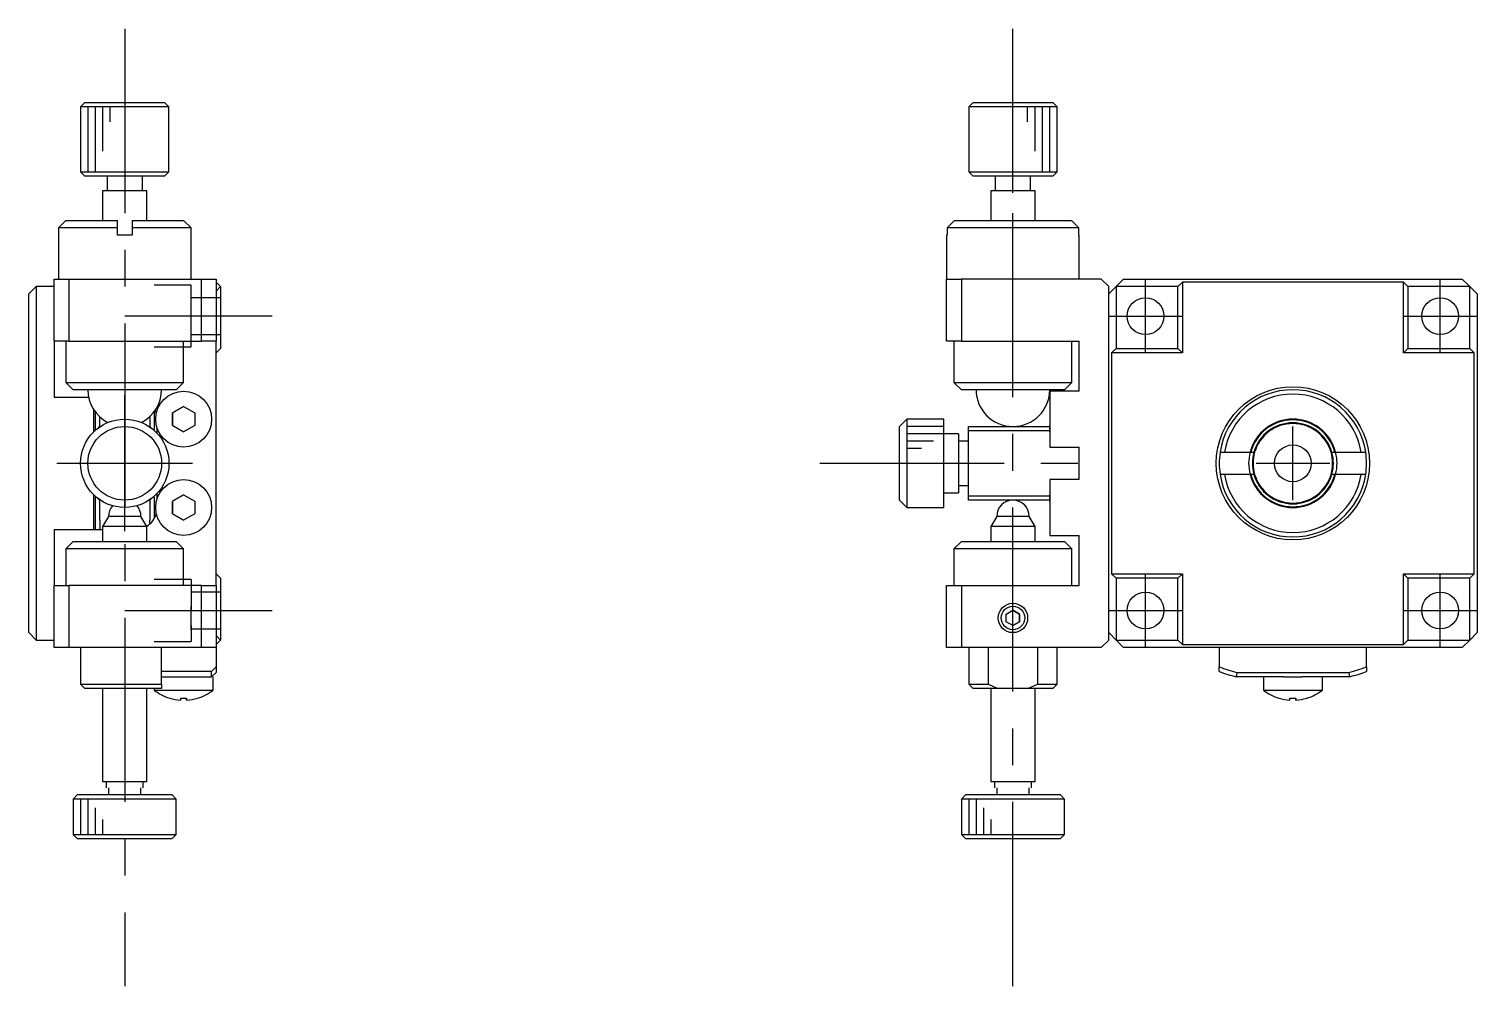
# Model space of a CAD drawing. Extents: x 83 to 389, y -26 to 193.
# Drawn here: x 290.3 to 388.6, y 71 to 136 of the extents above; entities that cross this region are included whole.
import ezdxf

# ---------------------------------------------------------------- set-up
doc = ezdxf.new("R2010")
doc.units = 0
doc.header["$LTSCALE"] = 10
doc.linetypes.add('CENTER', pattern=[2, 1.25, -0.25, 0.25, -0.25])
doc.linetypes.add('DASHED', pattern=[3.5, 2, -1.5])
doc.layers.get('0').update_dxf_attribs({"linetype": 'CONTINUOUS'})
doc.layers.add('CENTER', color=1, linetype='CENTER')

msp = doc.modelspace()

# ---------------------------------------------------------------- linework, layer by layer
at = {"color": 7, "linetype": 'CONTINUOUS'}
for p, q in [((294.083178, 131.026752), (293.783178, 130.726752)), ((299.783178, 130.726752), (293.783178, 130.726752)), ((293.783178, 130.726752), (293.783178, 126.326752)), ((294.083178, 131.026752), (299.483178, 131.026752)), ((299.783178, 130.726752), (299.483178, 131.026752)), ((299.783178, 126.326752), (299.783178, 130.726752)), ((354.366624, 131.026752), (354.066624, 130.726752)), ((360.066624, 130.726752), (354.066624, 130.726752)), ((354.066624, 130.726752), (354.066624, 126.326752)), ((354.366624, 131.026752), (359.766624, 131.026752)), ((360.066624, 130.726752), (359.766624, 131.026752)), ((360.066624, 126.326752), (360.066624, 130.726752)), ((293.783178, 126.326752), (299.783178, 126.326752)), ((293.783178, 126.326752), (294.083178, 126.026752)), ((299.483178, 126.026752), (294.083178, 126.026752)), ((295.583178, 126.026752), (295.583178, 125.026752)), ((297.983178, 125.026752), (297.983178, 126.026752)), ((299.483178, 126.026752), (299.783178, 126.326752)), ((354.066624, 126.326752), (357.066624, 126.326752)), ((354.066624, 126.326752), (354.366624, 126.026752)), ((357.066624, 126.026752), (354.366624, 126.026752)), ((355.866624, 126.026752), (355.866624, 125.026752)), ((357.066624, 126.326752), (360.066624, 126.326752)), ((359.766624, 126.026752), (357.066624, 126.026752)), ((358.266624, 125.026752), (358.266624, 126.026752)), ((359.766624, 126.026752), (360.066624, 126.326752)), ((296.783178, 125.026752), (295.283178, 125.026752)), ((295.283178, 125.026752), (295.283178, 123.026771)), ((298.283178, 125.026752), (296.783178, 125.026752)), ((298.283178, 123.026771), (298.283178, 125.026752)), ((358.566624, 125.026752), (355.566624, 125.026752)), ((355.566624, 125.026752), (355.566624, 123.026752)), ((358.566624, 123.026752), (358.566624, 125.026752)), ((292.783178, 123.026752), (292.283178, 122.526752)), ((292.783178, 123.026752), (296.283178, 123.026752)), ((292.783178, 123.026752), (295.283178, 123.026752)), ((296.283178, 122.526752), (296.283178, 123.026752)), ((297.283178, 123.026752), (297.283178, 122.526752)), ((297.283178, 123.026752), (300.783178, 123.026752)), ((298.283178, 123.026752), (300.783178, 123.026752)), ((301.283178, 122.526752), (300.783178, 123.026752)), ((353.097997, 123.026752), (352.594488, 122.526752)), ((353.097997, 123.026752), (361.035251, 123.026752)), ((361.53876, 122.526752), (361.035251, 123.026752)), ((292.283178, 122.526752), (292.283178, 119.026752)), ((296.283178, 122.526752), (292.283178, 122.526752)), ((296.283178, 122.026752), (296.283178, 122.526752)), ((297.283178, 122.026752), (296.283178, 122.026752)), ((297.283178, 122.526752), (297.283178, 122.026752)), ((301.283178, 122.526752), (297.283178, 122.526752)), ((301.283178, 119.026752), (301.283178, 122.526752)), ((352.594488, 122.026752), (352.566624, 122.026752)), ((352.566624, 122.026752), (352.566624, 119.026752)), ((361.53876, 122.526752), (352.594488, 122.526752)), ((352.594488, 122.526752), (352.594488, 122.026752)), ((361.53876, 122.026752), (361.53876, 122.526752)), ((361.566624, 122.026752), (361.53876, 122.026752)), ((361.566624, 119.026752), (361.566624, 122.026752)), ((291.983178, 114.826752), (291.983178, 119.026752)), ((291.983178, 119.026752), (292.983178, 119.026752)), ((292.983178, 119.026752), (292.983178, 114.826752)), ((292.983178, 119.026752), (296.783178, 119.026752)), ((296.783178, 119.026752), (301.983178, 119.026752)), ((301.983178, 114.826752), (301.983178, 119.026752)), ((301.983178, 119.026752), (302.983178, 119.026752)), ((302.983178, 119.026752), (302.983178, 114.826752)), ((352.566624, 114.826752), (352.566624, 119.026752)), ((352.566624, 119.026752), (353.566624, 119.026752)), ((353.566624, 119.026752), (353.566624, 114.826752)), ((363.066624, 119.026752), (353.566624, 119.026752)), ((363.566624, 118.526752), (363.066624, 119.026752)), ((364.066624, 118.526752), (364.566624, 119.026752)), ((364.566624, 119.026752), (387.566624, 119.026752)), ((387.566624, 119.026752), (388.066624, 118.526752)), ((290.783178, 118.526752), (290.283178, 118.026752)), ((290.283178, 95.026752), (290.283178, 118.026752)), ((290.783178, 118.526752), (290.783178, 94.526752)), ((291.983178, 118.526752), (290.783178, 118.526752)), ((303.283178, 118.526752), (302.983178, 118.826752)), ((302.983178, 118.226752), (303.283178, 118.526752)), ((303.283178, 118.526752), (303.283178, 114.326752)), ((363.566624, 94.526752), (363.566624, 118.526752)), ((363.566624, 118.026752), (364.066624, 118.526752)), ((364.066624, 118.526752), (364.066624, 114.326752)), ((368.266624, 118.526752), (364.066624, 118.526752)), ((368.566624, 118.826752), (368.266624, 118.526752)), ((368.266624, 114.326752), (368.266624, 118.526752)), ((383.566624, 118.826752), (368.566624, 118.826752)), ((368.566624, 118.826752), (368.566624, 114.026752)), ((383.866624, 118.526752), (383.566624, 118.826752)), ((383.566624, 114.026752), (383.566624, 118.826752)), ((388.066624, 118.526752), (383.866624, 118.526752)), ((383.866624, 118.526752), (383.866624, 114.326752)), ((388.066624, 114.326752), (388.066624, 118.526752)), ((388.066624, 118.526752), (388.566624, 118.026752)), ((388.566624, 118.026752), (388.566624, 95.026752)), ((292.983178, 114.826752), (291.983178, 114.826752)), ((291.983178, 114.826752), (291.983178, 111.026752)), ((292.783178, 114.826732), (292.783178, 112.026752)), ((292.983178, 114.826752), (301.983178, 114.826752)), ((300.783178, 112.026752), (300.783178, 114.826732)), ((302.983178, 114.826752), (301.983178, 114.826752)), ((302.983178, 98.226752), (302.983178, 114.826752)), ((303.283178, 114.326752), (302.983178, 114.026752)), ((353.566624, 114.826752), (352.566624, 114.826752)), ((353.066624, 114.826752), (353.066624, 112.026752)), ((353.566624, 114.826752), (361.566624, 114.826752)), ((361.066624, 112.026752), (361.066624, 114.826752)), ((361.566624, 111.426752), (361.566624, 114.826752)), ((364.066624, 114.326752), (363.766624, 114.026752)), ((363.766624, 114.026752), (363.766624, 99.026752)), ((368.566624, 114.026752), (363.766624, 114.026752)), ((364.066624, 114.326752), (368.266624, 114.326752)), ((368.266624, 114.326752), (368.566624, 114.026752)), ((383.566624, 114.026752), (383.866624, 114.326752)), ((388.366624, 114.026752), (383.566624, 114.026752)), ((383.866624, 114.326752), (388.066624, 114.326752)), ((388.366624, 114.026752), (388.066624, 114.326752)), ((388.366624, 99.026752), (388.366624, 114.026752)), ((292.783178, 112.026752), (293.283178, 111.526752)), ((292.783178, 112.026752), (300.783178, 112.026752)), ((293.348734, 111.526752), (293.283178, 111.526752)), ((300.217622, 111.526752), (293.348734, 111.526752)), ((300.283178, 111.526752), (300.217622, 111.526752)), ((300.283178, 111.526752), (300.783178, 112.026752)), ((353.066624, 112.026752), (357.066624, 112.026752)), ((353.066624, 112.026752), (353.566624, 111.526752)), ((357.066624, 111.526752), (353.566624, 111.526752)), ((357.066624, 112.026752), (361.066624, 112.026752)), ((360.566624, 111.526752), (357.066624, 111.526752)), ((359.566624, 111.426752), (359.566624, 107.626752)), ((361.566624, 111.426752), (359.566624, 111.426752)), ((360.566624, 111.526752), (361.066624, 112.026752)), ((291.983178, 111.026752), (294.333688, 111.026752)), ((294.683178, 109.63258), (294.683178, 110.135221)), ((300.033178, 109.959765), (300.783178, 110.392777)), ((300.783178, 110.392777), (300.033178, 109.959765)), ((300.783178, 110.392777), (301.533178, 109.959765)), ((294.683178, 109.124027), (294.683178, 109.63258)), ((294.683178, 108.66918), (294.683178, 109.124027)), ((294.783178, 110.026752), (294.783178, 109.52197)), ((294.783178, 110.026752), (294.783178, 109.52197)), ((294.783178, 109.52197), (294.783178, 108.76282)), ((295.083178, 109.025318), (295.083178, 109.693722)), ((298.483178, 109.693722), (298.483178, 109.025318)), ((298.783178, 110.026752), (298.783178, 108.853659)), ((300.033178, 109.093739), (300.033178, 109.959765)), ((300.033178, 109.959765), (300.033178, 109.093739)), ((301.533178, 109.959765), (301.533178, 109.093739)), ((349.866624, 109.526752), (349.366624, 109.026752)), ((349.866624, 109.526752), (349.866624, 103.526752)), ((352.366624, 109.526752), (349.866624, 109.526752)), ((352.366624, 106.526752), (352.366624, 109.526752)), ((295.083178, 109.025318), (294.988873, 108.931012)), ((295.122706, 109.025318), (295.083178, 109.025318)), ((298.483178, 109.025318), (298.443651, 109.025318)), ((298.577483, 108.931012), (298.483178, 109.025318)), ((298.783178, 108.76282), (298.783178, 108.853659)), ((298.983178, 108.56636), (298.983178, 108.918476)), ((300.783178, 108.660726), (300.033178, 109.093739)), ((300.033178, 109.093739), (300.783178, 108.660726)), ((301.533178, 109.093739), (300.783178, 108.660726)), ((349.366624, 104.026752), (349.366624, 109.026752)), ((353.366624, 108.526752), (352.366624, 108.526752)), ((353.366624, 108.526752), (353.366624, 106.526752)), ((354.041624, 109.025318), (359.566624, 109.025318)), ((354.041624, 108.725318), (354.041624, 109.025318)), ((359.566624, 108.725318), (354.041624, 108.725318)), ((354.041624, 104.328186), (354.041624, 108.725318)), ((359.566624, 108.660726), (359.566624, 109.093739)), ((354.041605, 108.026752), (353.366624, 108.026752)), ((359.566624, 107.626752), (361.566624, 107.626752)), ((361.566624, 105.426752), (361.566624, 107.626752)), ((371.123194, 107.276752), (371.42685, 107.276752)), ((371.42685, 107.276752), (373.161887, 107.276752)), ((373.161887, 107.276752), (373.213556, 107.276752)), ((373.213556, 107.276752), (373.420873, 107.276752)), ((378.712375, 107.276752), (378.919693, 107.276752)), ((378.919693, 107.276752), (378.971362, 107.276752)), ((378.971362, 107.276752), (380.706398, 107.276752)), ((380.706398, 107.276752), (381.010054, 107.276752)), ((352.366624, 103.526752), (352.366624, 106.526752)), ((353.366624, 106.526752), (353.366624, 104.526752)), ((359.566624, 105.426752), (359.566624, 101.626752)), ((361.566624, 105.426752), (359.566624, 105.426752)), ((371.42685, 105.776752), (371.123194, 105.776752)), ((373.161887, 105.776752), (371.42685, 105.776752)), ((373.213556, 105.776752), (373.161887, 105.776752)), ((373.420873, 105.776752), (373.213556, 105.776752)), ((378.919693, 105.776752), (378.712375, 105.776752)), ((378.971362, 105.776752), (378.919693, 105.776752)), ((380.706398, 105.776752), (378.971362, 105.776752)), ((381.010054, 105.776752), (380.706398, 105.776752)), ((294.683178, 103.929476), (294.683178, 104.384323)), ((294.783178, 104.290684), (294.783178, 103.531533)), ((298.783178, 104.199845), (298.783178, 104.290684)), ((298.783178, 104.199845), (298.783178, 102.77842)), ((298.983178, 104.135028), (298.983178, 104.487144)), ((300.033178, 103.959765), (300.783178, 104.392777)), ((300.783178, 104.392777), (300.033178, 103.959765)), ((300.783178, 104.392777), (301.533178, 103.959765)), ((352.366624, 104.526752), (353.366624, 104.526752)), ((353.366624, 105.026752), (354.041605, 105.026752)), ((354.041624, 104.328186), (359.566624, 104.328186)), ((354.041624, 104.028186), (354.041624, 104.328186)), ((359.566624, 103.959765), (359.566624, 104.392777)), ((294.683178, 103.420923), (294.683178, 103.929476)), ((294.683178, 102.918282), (294.683178, 103.420923)), ((294.783178, 103.531533), (294.783178, 102.767236)), ((294.783178, 103.531533), (294.783178, 102.026752)), ((294.988873, 104.122491), (295.083178, 104.028186)), ((295.083178, 104.028186), (295.122706, 104.028186)), ((295.083178, 102.670838), (295.083178, 104.028186)), ((298.443651, 104.028186), (298.483178, 104.028186)), ((298.483178, 104.028186), (298.577483, 104.122491)), ((298.483178, 104.028186), (298.483178, 102.670838)), ((300.033178, 103.093739), (300.033178, 103.959765)), ((300.033178, 103.959765), (300.033178, 103.093739)), ((301.533178, 103.959765), (301.533178, 103.093739)), ((349.366624, 104.026752), (349.866624, 103.526752)), ((349.866624, 103.526752), (352.366624, 103.526752)), ((359.566624, 104.028186), (354.041624, 104.028186)), ((294.683178, 102.42251), (294.683178, 102.918282)), ((294.683178, 102.026752), (294.683178, 102.42251)), ((295.083178, 102.670838), (295.083178, 102.026752)), ((298.283183, 102.233932), (295.283173, 102.233932)), ((295.683178, 102.926752), (295.283178, 102.233932)), ((298.283178, 102.233932), (295.283178, 102.233932)), ((295.283178, 102.233932), (295.283178, 101.226771)), ((297.883178, 102.926752), (295.683178, 102.926752)), ((298.283178, 102.233932), (297.883178, 102.926752)), ((298.283178, 101.226771), (298.283178, 102.233932)), ((298.483178, 102.408718), (298.483178, 102.670838)), ((300.783178, 102.660726), (300.033178, 103.093739)), ((300.033178, 103.093739), (300.783178, 102.660726)), ((301.533178, 103.093739), (300.783178, 102.660726)), ((358.566629, 102.233932), (355.566619, 102.233932)), ((355.966624, 102.926752), (355.566624, 102.233932)), ((358.566624, 102.233932), (355.566624, 102.233932)), ((355.566624, 102.233932), (355.566624, 101.226771)), ((358.166624, 102.926752), (355.966624, 102.926752)), ((358.566624, 102.233932), (358.166624, 102.926752)), ((358.566624, 101.226771), (358.566624, 102.233932)), ((291.983178, 102.026752), (291.983178, 98.226752)), ((291.983178, 102.026752), (295.283178, 102.026752)), ((359.566624, 101.626752), (361.566624, 101.626752)), ((361.566624, 98.226752), (361.566624, 101.626752)), ((293.283178, 101.226752), (292.783178, 100.726752)), ((296.783178, 100.726752), (292.783178, 100.726752)), ((292.783178, 100.726752), (292.783178, 98.226752)), ((293.283178, 101.226752), (296.783178, 101.226752)), ((296.783178, 101.226752), (300.283178, 101.226752)), ((300.783178, 100.726752), (296.783178, 100.726752)), ((300.783178, 100.726752), (300.283178, 101.226752)), ((300.783178, 98.226752), (300.783178, 100.726752)), ((353.566624, 101.226752), (353.066624, 100.726752)), ((361.066624, 100.726752), (353.066624, 100.726752)), ((353.066624, 100.726752), (353.066624, 98.226752)), ((353.566624, 101.226752), (360.566624, 101.226752)), ((361.066624, 100.726752), (360.566624, 101.226752)), ((361.066624, 98.226752), (361.066624, 100.726752)), ((302.983178, 99.026752), (303.283178, 98.726752)), ((303.283178, 98.726752), (303.283178, 94.526752)), ((363.766624, 99.026752), (364.066624, 98.726752)), ((363.766624, 99.026752), (368.566624, 99.026752)), ((364.066624, 98.726752), (364.066624, 94.526752)), ((368.266624, 98.726752), (364.066624, 98.726752)), ((368.566624, 99.026752), (368.266624, 98.726752)), ((368.266624, 94.526752), (368.266624, 98.726752)), ((368.566624, 99.026752), (368.566624, 94.226752)), ((383.566624, 99.026752), (383.866624, 98.726752)), ((383.566624, 99.026752), (388.366624, 99.026752)), ((383.566624, 94.226752), (383.566624, 99.026752)), ((388.066624, 98.726752), (383.866624, 98.726752)), ((383.866624, 98.726752), (383.866624, 94.526752)), ((388.066624, 98.726752), (388.366624, 99.026752)), ((388.066624, 94.526752), (388.066624, 98.726752)), ((291.983178, 94.026752), (291.983178, 98.226752)), ((291.983178, 98.226752), (292.983178, 98.226752)), ((292.983178, 98.226752), (292.983178, 94.026752)), ((301.983178, 98.226752), (292.983178, 98.226752)), ((301.983178, 94.026752), (301.983178, 98.226752)), ((301.983178, 98.226752), (302.983178, 98.226752)), ((302.983178, 98.226752), (302.983178, 94.026752)), ((352.566624, 94.026752), (352.566624, 98.226752)), ((352.566624, 98.226752), (353.566624, 98.226752)), ((353.566624, 98.226752), (353.566624, 94.026752)), ((353.566624, 98.226752), (361.566624, 98.226752)), ((356.616624, 96.286559), (357.066624, 96.546367)), ((357.066624, 96.546367), (357.516624, 96.286559)), ((357.516624, 96.286559), (357.066624, 96.546367)), ((356.616624, 95.766944), (356.616624, 96.286559)), ((357.066624, 95.507137), (356.616624, 95.766944)), ((357.516624, 95.766944), (357.066624, 95.507137)), ((357.066624, 95.507137), (357.516624, 95.766944)), ((357.516624, 96.286559), (357.516624, 95.766944)), ((357.516624, 95.766944), (357.516624, 96.286559)), ((290.283178, 95.026752), (290.783178, 94.526752)), ((290.783178, 94.526752), (291.983178, 94.526752)), ((303.283178, 94.526752), (302.983178, 94.826752)), ((302.983178, 94.226752), (303.283178, 94.526752)), ((363.066624, 94.026752), (363.566624, 94.526752)), ((364.066624, 94.526752), (363.566624, 95.026752)), ((364.566624, 94.026752), (364.066624, 94.526752)), ((364.066624, 94.526752), (368.266624, 94.526752)), ((368.266624, 94.526752), (368.566624, 94.226752)), ((383.566624, 94.226752), (383.866624, 94.526752)), ((383.866624, 94.526752), (388.066624, 94.526752)), ((388.066624, 94.526752), (387.566624, 94.026752)), ((388.566624, 95.026752), (388.066624, 94.526752)), ((292.983178, 94.026752), (291.983178, 94.026752)), ((301.983178, 94.026752), (292.983178, 94.026752)), ((293.783178, 94.026752), (293.783178, 91.526752)), ((299.283178, 91.526752), (299.283178, 94.026752)), ((302.983178, 94.026752), (301.983178, 94.026752)), ((302.983178, 94.026752), (302.983178, 92.703221)), ((353.566624, 94.026752), (352.566624, 94.026752)), ((363.066624, 94.026752), (353.566624, 94.026752)), ((354.066624, 94.026752), (354.066624, 91.526752)), ((355.408312, 91.526752), (355.408312, 94.026752)), ((358.724936, 94.026752), (358.724936, 91.526752)), ((360.066624, 91.526752), (360.066624, 94.026752)), ((371.066624, 94.026752), (364.566624, 94.026752)), ((368.566624, 94.226752), (383.566624, 94.226752)), ((371.066624, 94.026752), (371.066624, 92.703221)), ((375.066624, 94.026752), (371.066624, 94.026752)), ((381.066624, 94.026752), (375.066624, 94.026752)), ((381.066624, 92.703221), (381.066624, 94.026752)), ((387.566624, 94.026752), (381.066624, 94.026752)), ((302.683178, 92.384616), (302.983178, 92.703221)), ((302.983178, 92.703221), (302.983178, 92.326752)), ((371.066624, 92.384616), (371.066624, 92.703221)), ((381.066624, 92.703221), (381.066624, 92.384616)), ((293.783178, 91.526752), (299.283178, 91.526752)), ((293.783178, 91.526752), (294.083178, 91.226752)), ((302.683178, 92.384616), (299.283178, 92.384616)), ((299.283178, 92.026752), (302.683178, 92.026752)), ((299.283178, 91.526752), (299.283178, 91.226752)), ((302.683178, 92.026752), (302.683178, 92.384616)), ((302.983178, 92.326752), (302.683178, 92.026752)), ((302.983178, 92.326752), (302.683178, 92.026752)), ((302.783178, 91.128753), (302.783178, 92.026752)), ((354.066624, 91.526752), (355.408312, 91.526752)), ((354.066624, 91.526752), (354.366624, 91.226752)), ((355.408312, 91.526752), (356.04682, 91.226752)), ((358.086428, 91.226752), (358.724936, 91.526752)), ((358.724936, 91.526752), (360.066624, 91.526752)), ((359.766624, 91.226752), (360.066624, 91.526752)), ((372.265308, 92.326752), (372.226051, 92.026752)), ((375.442124, 92.026752), (372.226051, 92.026752)), ((372.265308, 92.326752), (379.86794, 92.326752)), ((374.066624, 92.026752), (374.066624, 91.128753)), ((375.442124, 92.026752), (376.691124, 92.026752)), ((379.907197, 92.026752), (376.691124, 92.026752)), ((378.066624, 91.128753), (378.066624, 92.026752)), ((379.86794, 92.326752), (379.907197, 92.026752)), ((299.283178, 91.226752), (294.083178, 91.226752)), ((295.283178, 91.226732), (295.283178, 84.926752)), ((298.283178, 84.926752), (298.283178, 91.226732)), ((298.783178, 91.226752), (298.783178, 91.128753)), ((298.783178, 91.128753), (300.783178, 91.128753)), ((299.833178, 90.57102), (299.854469, 90.57102)), ((299.833178, 90.57102), (299.854469, 90.57102)), ((300.583178, 90.57102), (300.983178, 90.57102)), ((300.583178, 90.439276), (300.583178, 90.57102)), ((300.783178, 91.128753), (302.783178, 91.128753)), ((300.983178, 90.57102), (300.983178, 90.439276)), ((300.983178, 90.439276), (300.983178, 90.57102)), ((301.711887, 90.57102), (301.733178, 90.57102)), ((301.711887, 90.57102), (301.733178, 90.57102)), ((356.04682, 91.226752), (354.366624, 91.226752)), ((355.566624, 91.226732), (355.566624, 84.926752)), ((358.086428, 91.226752), (356.04682, 91.226752)), ((359.766624, 91.226752), (358.086428, 91.226752)), ((358.566624, 84.926752), (358.566624, 91.226732)), ((374.066624, 91.128753), (378.066624, 91.128753)), ((375.116624, 90.57102), (375.137915, 90.57102)), ((375.116624, 90.57102), (375.137915, 90.57102)), ((375.866624, 90.57102), (376.266624, 90.57102)), ((375.866624, 90.439276), (375.866624, 90.57102)), ((376.266624, 90.57102), (376.266624, 90.439276)), ((376.266624, 90.439276), (376.266624, 90.57102)), ((376.995333, 90.57102), (377.016624, 90.57102)), ((376.995333, 90.57102), (377.016624, 90.57102)), ((295.283178, 84.926752), (298.283178, 84.926752)), ((355.566624, 84.926752), (358.566624, 84.926752)), ((293.583178, 84.026752), (293.283178, 83.726752)), ((300.283178, 83.726752), (293.283178, 83.726752)), ((293.283178, 83.726752), (293.283178, 81.326752)), ((293.583178, 84.026752), (299.983178, 84.026752)), ((295.683178, 84.493739), (295.683178, 84.026752)), ((297.883178, 84.026752), (297.883178, 84.493739)), ((300.283178, 83.726752), (299.983178, 84.026752)), ((300.283178, 81.326752), (300.283178, 83.726752)), ((353.866624, 84.026752), (353.566624, 83.726752)), ((360.566624, 83.726752), (353.566624, 83.726752)), ((353.566624, 83.726752), (353.566624, 81.326752)), ((353.866624, 84.026752), (360.266624, 84.026752)), ((355.966624, 84.493739), (355.966624, 84.026752)), ((358.166624, 84.026752), (358.166624, 84.493739)), ((360.566624, 83.726752), (360.266624, 84.026752)), ((360.566624, 81.326752), (360.566624, 83.726752)), ((293.283178, 81.326752), (300.283178, 81.326752)), ((293.283178, 81.326752), (293.583178, 81.026752)), ((299.983178, 81.026752), (293.583178, 81.026752)), ((299.983178, 81.026752), (300.283178, 81.326752)), ((353.566624, 81.326752), (360.566624, 81.326752)), ((353.566624, 81.326752), (353.866624, 81.026752)), ((360.266624, 81.026752), (353.866624, 81.026752)), ((360.266624, 81.026752), (360.566624, 81.326752))]:
    msp.add_line(p, q, dxfattribs=at)
at = {"color": 3, "linetype": 'CONTINUOUS'}
for p, q in [((294.283178, 130.726752), (294.283178, 126.326752)), ((294.783178, 130.726752), (294.783178, 126.326752)), ((295.283178, 130.726752), (295.283178, 127.726752)), ((295.783178, 130.726752), (295.783178, 129.726752)), ((358.066624, 129.726752), (358.066624, 130.726752)), ((358.566624, 127.726752), (358.566624, 130.726752)), ((359.066624, 126.326752), (359.066624, 130.726752)), ((359.566624, 126.326752), (359.566624, 130.726752)), ((352.366624, 109.026752), (349.866624, 109.026752)), ((352.366624, 108.526752), (349.866624, 108.526752)), ((351.666624, 108.026752), (349.866624, 108.026752)), ((350.866624, 107.526752), (349.866624, 107.526752)), ((295.533178, 84.926752), (295.533178, 84.493739)), ((298.033178, 84.493739), (298.033178, 84.926752)), ((355.816624, 84.926752), (355.816624, 84.493739)), ((358.316624, 84.493739), (358.316624, 84.926752)), ((293.783178, 83.726752), (293.783178, 81.326752)), ((294.283178, 83.726752), (294.283178, 81.326752)), ((354.066624, 83.726752), (354.066624, 81.326752)), ((354.566624, 83.726752), (354.566624, 81.326752)), ((294.783178, 83.126752), (294.783178, 81.326752)), ((355.066624, 83.126752), (355.066624, 81.326752)), ((295.283178, 82.326752), (295.283178, 81.326752)), ((355.566624, 82.326752), (355.566624, 81.326752))]:
    msp.add_line(p, q, dxfattribs=at)
at = {"color": 3, "linetype": 'DASHED'}
for p, q in [((301.283178, 118.626752), (298.783178, 118.626752)), ((301.283178, 114.426752), (301.283178, 118.626752)), ((303.283178, 117.776752), (301.283178, 117.776752)), ((301.283178, 115.276752), (303.283178, 115.276752)), ((298.783178, 114.426752), (301.283178, 114.426752)), ((301.283178, 98.626752), (298.783178, 98.626752)), ((301.283178, 98.626752), (301.283178, 96.546367)), ((303.283178, 97.776752), (301.283178, 97.776752)), ((301.283178, 95.226752), (301.283178, 96.826752)), ((301.283178, 95.507137), (301.283178, 94.426752)), ((298.783178, 94.426752), (301.283178, 94.426752)), ((301.283178, 95.276752), (303.283178, 95.276752))]:
    msp.add_line(p, q, dxfattribs=at)
at = {"color": 7, "linetype": 'CONTINUOUS'}
for centre, radius in [((366.066624, 116.526752), 1.25), ((386.066624, 116.526752), 1.25), ((300.783178, 109.526752), 1.9), ((376.066624, 106.526752), 5.2), ((296.783178, 106.526752), 3), ((296.783178, 106.526752), 2.5), ((376.066624, 106.526752), 1.25), ((300.783178, 103.526752), 1.9), ((366.066624, 96.526752), 1.25), ((386.066624, 96.526752), 1.25), ((357.066624, 96.026752), 0.8)]:
    msp.add_circle(centre, radius, dxfattribs=at)
at = {"color": 3, "linetype": 'CONTINUOUS'}
msp.add_circle((357.066624, 96.026752), 1, dxfattribs=at)
at = {"color": 7, "linetype": 'CONTINUOUS'}
for centre, radius, start, end in [((296.783178, 111.526752), 2.5, 180, 242.873247), ((296.783178, 111.526752), 2.5, 297.126753, 0), ((357.066624, 111.526752), 2.5, 180, 0), ((376.066624, 106.526752), 5, 8.626927, 171.373073), ((376.066624, 106.526752), 4.7, 9.182198, 170.817802), ((297.483178, 109.526752), 1.5, 15.713859, 23.710891), ((376.066624, 106.526752), 2.95, 14.728396, 165.271604), ((376.066624, 106.526752), 2.7, 90, 163.856457), ((376.066624, 106.526752), 2.7, 16.143543, 90), ((376.066624, 106.526752), 5, 171.373073, 188.626927), ((376.066624, 106.526752), 3, 165.522488, 194.477512), ((376.066624, 106.526752), 2.7, 163.856457, 196.143543), ((376.066624, 106.526752), 2.7, 343.856457, 16.143543), ((376.066624, 106.526752), 3, 345.509502, 14.490498), ((376.066624, 106.526752), 5, 351.373073, 8.626927), ((376.066624, 106.526752), 5, 188.626927, 351.373073), ((376.066624, 106.526752), 4.7, 189.182198, 350.817802), ((376.066624, 106.526752), 2.95, 194.728396, 345.271604), ((376.066624, 106.526752), 2.7, 196.143543, 343.856457), ((296.783178, 102.926752), 1.1, 139.248637, 180), ((296.783178, 102.926752), 1.1, 0, 40.751363), ((357.066624, 102.926752), 1.1, 90, 180), ((357.066624, 102.926752), 1.1, 0, 90), ((297.483178, 103.526752), 1.5, 301.773021, 344.286141), ((376.066624, 106.526752), 14.7, 250.114837, 255.013414), ((376.066624, 106.526752), 14.7, 284.986586, 289.885163), ((376.066624, 106.526752), 15, 250.528779, 255.164888), ((376.066624, 106.526752), 15, 284.835112, 289.471221), ((300.783178, 93.626752), 3.2, 231.317813, 252.729995), ((300.783178, 93.626752), 3.193744, 253.094742, 266.40965), ((300.783178, 93.626752), 3.193744, 273.59035, 286.905258), ((300.783178, 93.626752), 3.2, 287.270005, 308.682187), ((376.066624, 93.626752), 3.2, 231.317813, 252.729995), ((376.066624, 93.626752), 3.193744, 253.094742, 266.40965), ((376.066624, 93.626752), 3.193744, 273.59035, 286.905258), ((376.066624, 93.626752), 3.2, 287.270005, 308.682187)]:
    msp.add_arc(centre, radius, start, end, dxfattribs=at)
at = {"color": 3, "linetype": 'CONTINUOUS'}
for radius, start, end in [(3, 14.477512, 165.522488), (2.75, 15.520268, 164.17338), (2.75, 164.17338, 180), (2.75, 344.479732, 15.520268), (2.75, 180, 195.82662), (3, 194.477512, 345.522488), (2.75, 195.82662, 344.479732)]:
    msp.add_arc((376.066624, 106.526752), radius, start, end, dxfattribs=at)
at = {"layer": 'CENTER', "color": 1, "linetype": 'CENTER'}
for p, q in [((296.783178, 136.026752), (296.783178, 71.026752)), ((357.066624, 71.026752), (357.066624, 136.026752)), ((296.783178, 132.166752), (296.783178, 124.886752)), ((357.066624, 124.886752), (357.066624, 132.166752)), ((366.066624, 114.026752), (366.066624, 119.026752)), ((386.066624, 114.026752), (386.066624, 119.026752)), ((306.783178, 116.526752), (296.783178, 116.526752)), ((363.566624, 116.526752), (368.566624, 116.526752)), ((383.566624, 116.526752), (388.566624, 116.526752)), ((296.783178, 101.926752), (296.783178, 111.126752)), ((376.066624, 104.026752), (376.066624, 109.026752)), ((292.183178, 106.526752), (301.383178, 106.526752)), ((343.966624, 106.526752), (363.966624, 106.526752)), ((373.566624, 106.526752), (378.566624, 106.526752)), ((366.066624, 94.026752), (366.066624, 99.026752)), ((386.066624, 94.026752), (386.066624, 99.026752)), ((296.783178, 96.526752), (306.783178, 96.526752)), ((363.566624, 96.526752), (368.566624, 96.526752)), ((383.566624, 96.526752), (388.566624, 96.526752))]:
    msp.add_line(p, q, dxfattribs=at)

doc.saveas('drawing.dxf')
